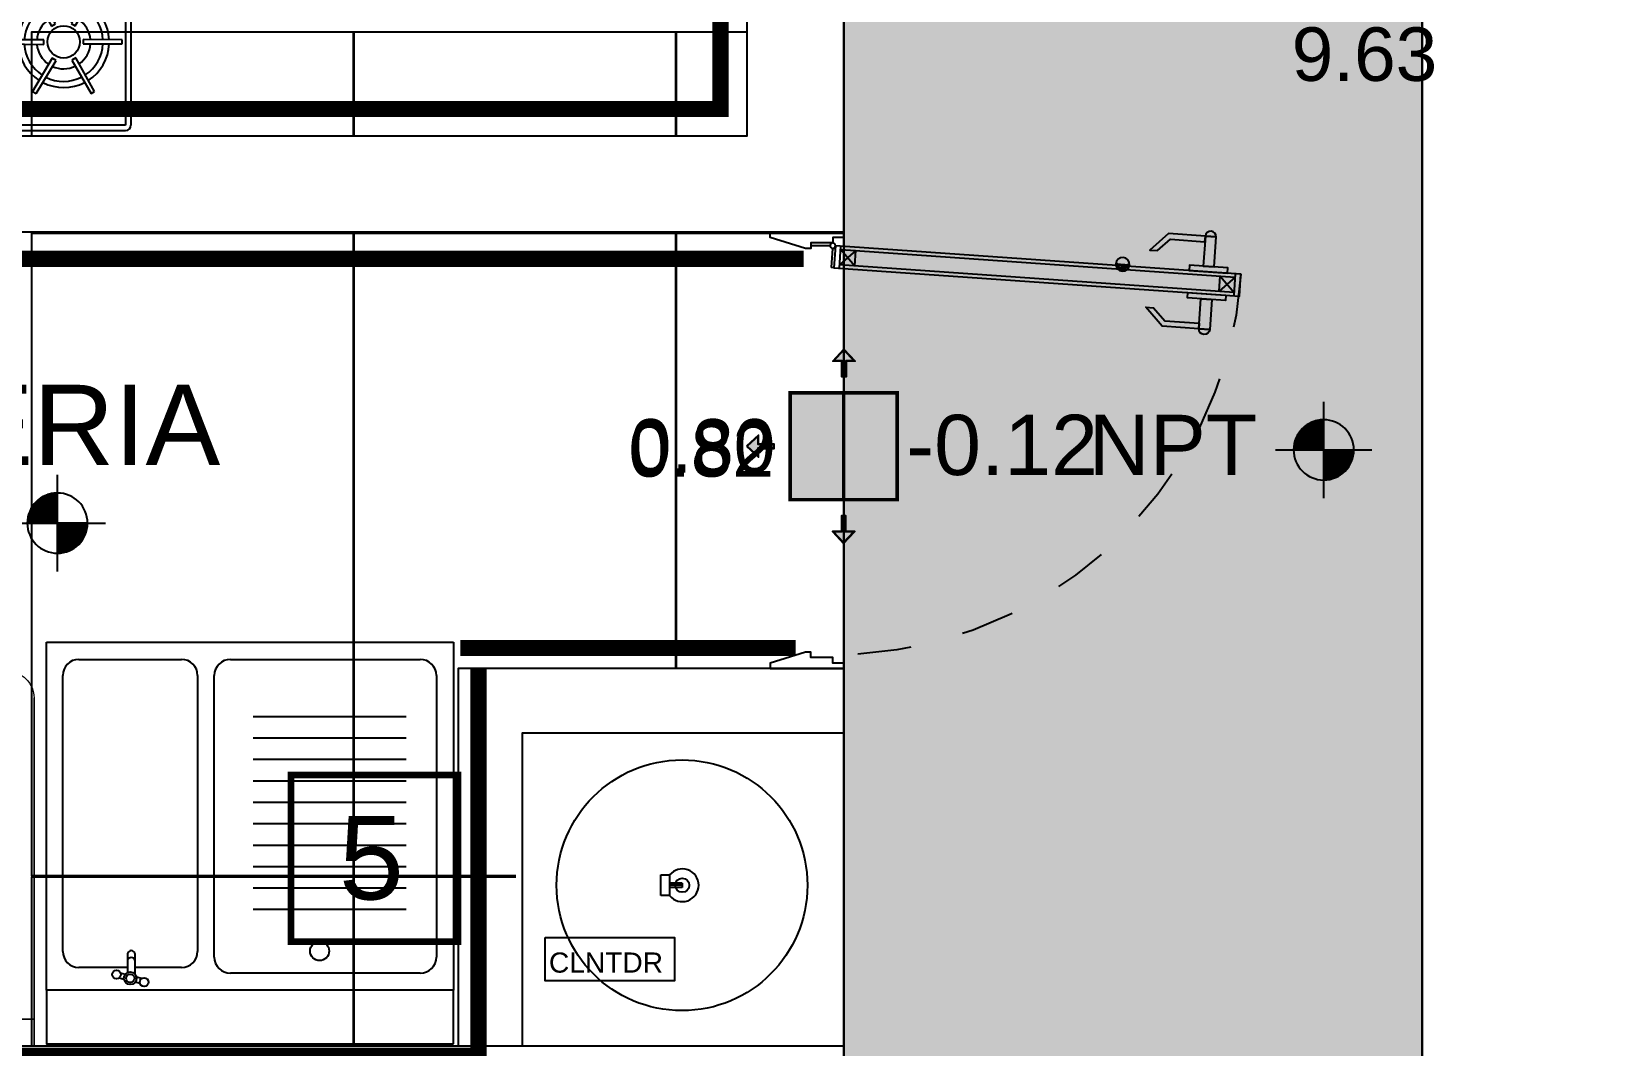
# Model space of a CAD drawing. Header units: metres. Extents: x 231 to 394, y -324 to -29.
# Drawn here: x 279.676 to 282.594, y -66.144 to -64.247 of the extents above; entities that cross this region are included whole.
import ezdxf
from ezdxf.enums import TextEntityAlignment as Align

# ---------------------------------------------------------------- set-up
doc = ezdxf.new("R2010")
doc.units = ezdxf.units.M
doc.header["$PDMODE"] = 35
doc.linetypes.add('ACAD_ISO07W100', pattern=[3, 0, -3])
doc.linetypes.add('AR-01-REC$0$DASHDOT2', pattern=[12.7, 6.35, -3.175, 0, -3.175])
for name, color, linetype in [('A-ACABADOS PISOS', 1, 'Continuous'), ('A-CAMBIO DE ACABADO', 1, 'Continuous'), ('A-DESPIECE', 5, 'Continuous'), ('A-DIM-VANOS', 8, 'Continuous'), ('A-ESCALON', 1, 'Continuous'), ('A-EXTERIOR', 8, 'Continuous'), ('A-MUR-CALIDAD', 8, 'Continuous'), ('A-PISO', 30, 'Continuous'), ('A-ZOCLO', 30, 'Continuous'), ('AR-01-REC$0$A-DIM-VANOS', 8, 'Continuous'), ('AR-01-REC$0$A-ESCALON', 8, 'Continuous'), ('AR-01-REC$0$A-EXTERIOR', 8, 'Continuous'), ('AR-01-REC$0$A-MUEBLES FIJOS', 8, 'Continuous'), ('AR-01-REC$0$A-MUROS', 8, 'Continuous'), ('AR-01-REC$0$A-PUERTAS', 8, 'Continuous'), ('AR-01-REC$0$A-TEXTOS', 8, 'Continuous'), ('AR-01-REC$0$Ar-Area', 8, 'Continuous'), ('AR-01-REC$0$Ar-Niveles', 8, 'Continuous'), ('AR-01-REC$0$Ar-Texto', 8, 'Continuous')]:
    doc.layers.add(name, color=color, linetype=linetype)
doc.layers.add('AR-01-REC$0$A-MUEBLES', color=8, linetype='Continuous', lineweight=0)
doc.styles.add('Anot_Arial', font='arial.ttf')
doc.styles.add('AR-01-REC$0$Anot_Arial', font='arial.ttf')
doc.styles.add('AR-01-REC$0$Standard', font='arial.ttf')
doc.styles.get("Standard").update_dxf_attribs({"font": 'arial.ttf'})
doc.dimstyles.new('AR-01-REC$0$VANOS', dxfattribs={"dimtxt": 0.1, "dimasz": 0.05, "dimexe": 0, "dimexo": 0, "dimgap": 0.03, "dimtad": 0, "dimtih": 1, "dimtoh": 1, "dimzin": 0, "dimdsep": 46, "dimtxsty": 'AR-01-REC$0$Standard', "dimblk": 'AR-01-REC$0$_Dot', "dimcen": 0.09, "dimse1": 1, "dimse2": 1, "dimsd1": 1, "dimsd2": 1, "dimclrd": 256, "dimclre": 256, "dimclrt": 256, "dimazin": 0, "dimtfac": 1, "dimtix": 1, "dimtofl": 0, "dimtmove": 2, "dimatfit": 3, "dimldrblk": 'AR-01-REC$0$COTA', "dimfxl": 0, "dimtolj": 1, "dimtzin": 0, "dimlwd": 18, "dimarcsym": 0})
doc.dimstyles.new('VANOS', dxfattribs={"dimtxt": 0.1, "dimasz": 0.05, "dimexe": 0, "dimexo": 0, "dimgap": 0.03, "dimtad": 0, "dimtih": 1, "dimtoh": 1, "dimzin": 0, "dimdsep": 46, "dimtxsty": 'Standard', "dimblk": 'DOT', "dimcen": 0.09, "dimse1": 1, "dimse2": 1, "dimsd1": 1, "dimsd2": 1, "dimclrd": 256, "dimclre": 256, "dimclrt": 256, "dimazin": 0, "dimtfac": 1, "dimtix": 1, "dimtofl": 0, "dimtmove": 2, "dimatfit": 3, "dimldrblk": 'COTA', "dimfxl": 0, "dimtolj": 1, "dimtzin": 0, "dimlwd": 18, "dimarcsym": 0})
pattern_1 = [(0, (-2.923953, -1.1144057), (0, 0.0025), [])]

# ---------------------------------------------------------------- blocks, each defined once
blk = doc.blocks.new('AR-01-REC$0$Estufa80-03')
for p, q in [((-0.39, 0), (0.39, 0)), ((-0.4, -0.565), (-0.4, -0.01)), ((-0.39, -0.01), (0.39, -0.01)), ((-0.39, -0.565), (-0.39, -0.01)), ((-0.1267, -0.0209), (0.1254, -0.0209)), ((0.39, -0.01), (0.39, -0.565)), ((0.4, -0.01), (0.4, -0.565)), ((-0.1367, -0.5404), (-0.1367, -0.0309)), ((-0.1167, -0.0409), (0.1154, -0.0409)), ((-0.1167, -0.5304), (-0.1167, -0.0409)), ((-0.1067, -0.0509), (0.1054, -0.0509)), ((-0.1067, -0.5204), (-0.1067, -0.0509)), ((0.1054, -0.0509), (0.1054, -0.5204)), ((0.1154, -0.0409), (0.1154, -0.5304)), ((0.1354, -0.0309), (0.1354, -0.5404)), ((-0.3307, -0.07), (-0.3244, -0.0663)), ((-0.2946, -0.1327), (-0.3307, -0.07)), ((-0.3244, -0.0663), (-0.2871, -0.1284)), ((-0.2577, -0.129), (-0.2216, -0.0663)), ((-0.2152, -0.07), (-0.2503, -0.1333)), ((-0.2216, -0.0663), (-0.2152, -0.07)), ((0.2228, -0.0663), (0.2164, -0.07)), ((0.2164, -0.07), (0.2516, -0.1333)), ((0.259, -0.129), (0.2228, -0.0663)), ((0.3256, -0.0663), (0.2884, -0.1284)), ((0.2958, -0.1327), (0.332, -0.07)), ((0.332, -0.07), (0.3256, -0.0663)), ((-0.2871, -0.1284), (-0.2946, -0.1327)), ((-0.2503, -0.1333), (-0.2577, -0.129)), ((0.2516, -0.1333), (0.259, -0.129)), ((0.2884, -0.1284), (0.2958, -0.1327)), ((-0.3821, -0.159), (-0.3098, -0.1578)), ((-0.3821, -0.1664), (-0.3821, -0.159)), ((-0.3098, -0.1664), (-0.3821, -0.1664)), ((-0.3098, -0.1578), (-0.3098, -0.1664)), ((-0.2362, -0.1676), (-0.2362, -0.159)), ((-0.2362, -0.159), (-0.1638, -0.159)), ((-0.1638, -0.1664), (-0.2362, -0.1676)), ((-0.1638, -0.1591), (-0.1638, -0.1665)), ((0.165, -0.1589), (0.165, -0.1663)), ((0.2374, -0.159), (0.165, -0.159)), ((0.165, -0.1664), (0.2374, -0.1676)), ((0.2374, -0.1676), (0.2374, -0.159)), ((0.311, -0.1578), (0.311, -0.1664)), ((0.3834, -0.159), (0.311, -0.1578)), ((0.311, -0.1664), (0.3834, -0.1664)), ((0.3834, -0.1664), (0.3834, -0.159)), ((-0.3307, -0.2554), (-0.2956, -0.1921)), ((-0.2882, -0.1964), (-0.3244, -0.2591)), ((-0.2956, -0.1921), (-0.2882, -0.1964)), ((-0.2588, -0.197), (-0.2514, -0.1927)), ((-0.2216, -0.2591), (-0.2588, -0.197)), ((-0.2514, -0.1927), (-0.2152, -0.2554)), ((0.2526, -0.1927), (0.2164, -0.2554)), ((0.2228, -0.2591), (0.2601, -0.197)), ((0.2601, -0.197), (0.2526, -0.1927)), ((0.2969, -0.1921), (0.2894, -0.1964)), ((0.2894, -0.1964), (0.3256, -0.2591)), ((0.332, -0.2554), (0.2969, -0.1921)), ((-0.3244, -0.2591), (-0.3307, -0.2554)), ((-0.2152, -0.2554), (-0.2216, -0.2591)), ((0.2164, -0.2554), (0.2228, -0.2591)), ((0.3256, -0.2591), (0.332, -0.2554)), ((-0.3307, -0.317), (-0.3244, -0.3133)), ((-0.2946, -0.3797), (-0.3307, -0.317)), ((-0.3244, -0.3133), (-0.2871, -0.3754)), ((-0.2577, -0.376), (-0.2216, -0.3133)), ((-0.2152, -0.317), (-0.2503, -0.3803)), ((-0.2216, -0.3133), (-0.2152, -0.317)), ((0.2228, -0.3133), (0.2164, -0.317)), ((0.2164, -0.317), (0.2516, -0.3803)), ((0.259, -0.376), (0.2228, -0.3133)), ((0.3256, -0.3133), (0.2884, -0.3754)), ((0.2958, -0.3797), (0.332, -0.317)), ((0.332, -0.317), (0.3256, -0.3133)), ((-0.2871, -0.3754), (-0.2946, -0.3797)), ((-0.2503, -0.3803), (-0.2577, -0.376)), ((0.2516, -0.3803), (0.259, -0.376)), ((0.2884, -0.3754), (0.2958, -0.3797)), ((-0.3821, -0.406), (-0.3098, -0.4048)), ((-0.3821, -0.4134), (-0.3821, -0.406)), ((-0.3098, -0.4048), (-0.3098, -0.4134)), ((-0.2362, -0.406), (-0.1638, -0.406)), ((-0.2362, -0.4146), (-0.2362, -0.406)), ((-0.1638, -0.4061), (-0.1638, -0.4134)), ((0.2374, -0.406), (0.165, -0.406)), ((0.165, -0.4061), (0.165, -0.4135)), ((0.2374, -0.4146), (0.2374, -0.406)), ((0.3834, -0.406), (0.311, -0.4048)), ((0.311, -0.4048), (0.311, -0.4134)), ((0.3834, -0.4134), (0.3834, -0.406)), ((-0.3098, -0.4134), (-0.3821, -0.4134)), ((-0.1638, -0.4134), (-0.2362, -0.4146)), ((0.165, -0.4134), (0.2374, -0.4146)), ((0.311, -0.4134), (0.3834, -0.4134)), ((-0.3307, -0.5024), (-0.2956, -0.4391)), ((-0.2882, -0.4434), (-0.3244, -0.5061)), ((-0.2956, -0.4391), (-0.2882, -0.4434)), ((-0.2588, -0.444), (-0.2514, -0.4398)), ((-0.2216, -0.5061), (-0.2588, -0.444)), ((-0.2514, -0.4398), (-0.2152, -0.5024)), ((0.2526, -0.4398), (0.2164, -0.5024)), ((0.2228, -0.5061), (0.2601, -0.444)), ((0.2601, -0.444), (0.2526, -0.4398)), ((0.2969, -0.4391), (0.2894, -0.4434)), ((0.2894, -0.4434), (0.3256, -0.5061)), ((0.332, -0.5024), (0.2969, -0.4391)), ((-0.3244, -0.5061), (-0.3307, -0.5024)), ((-0.2152, -0.5024), (-0.2216, -0.5061)), ((0.1054, -0.5204), (-0.1067, -0.5204)), ((0.2164, -0.5024), (0.2228, -0.5061)), ((0.3256, -0.5061), (0.332, -0.5024)), ((0.1254, -0.5504), (-0.1267, -0.5504)), ((0.1154, -0.5304), (-0.1167, -0.5304)), ((0.39, -0.565), (-0.39, -0.565)), ((-0.39, -0.575), (0.39, -0.575))]:
    blk.add_line(p, q)
for centre in [(-0.273, -0.1625), (0.2743, -0.1625), (-0.273, -0.4095), (0.2743, -0.4095)]:
    blk.add_circle(centre, 0.0302)
for centre, radius, start, end in [((-0.39, -0.01), 0.01, 90, 180), ((0.39, -0.01), 0.01, 0, 90), ((-0.1267, -0.0309), 0.01, 90, 180), ((0.1254, -0.0309), 0.01, 0, 90), ((-0.2732, -0.1628), 0.085, 62.3726, 117.0721), ((0.2744, -0.1628), 0.085, 62.9279, 117.6274), ((-0.2732, -0.1628), 0.085, 122.3114, 177.1831), ((-0.273, -0.1627), 0.0736, 122.866, 176.6625), ((-0.273, -0.1627), 0.0736, 62.866, 116.6625), ((-0.273, -0.1625), 0.0503, 63.9941, 114.7063), ((-0.273, -0.1627), 0.0736, 2.866, 56.6625), ((-0.2732, -0.1628), 0.085, 2.5423, 57.1306), ((0.2744, -0.1628), 0.085, 122.8694, 177.4577), ((0.2742, -0.1627), 0.0736, 123.3375, 177.134), ((0.2742, -0.1627), 0.0736, 63.3375, 117.134), ((0.2743, -0.1625), 0.0503, 65.2937, 116.0059), ((0.2742, -0.1627), 0.0736, 3.3375, 57.134), ((0.2744, -0.1628), 0.085, 2.8169, 57.6886), ((-0.273, -0.1625), 0.0503, 124.2309, 174.903), ((-0.273, -0.1625), 0.0503, 3.956, 54.467), ((0.2743, -0.1625), 0.0503, 125.533, 176.044), ((0.2743, -0.1625), 0.0503, 5.097, 55.7691), ((-0.2732, -0.1628), 0.085, 182.42, 237.3525), ((-0.273, -0.1627), 0.0736, 182.866, 236.6625), ((-0.273, -0.1625), 0.0503, 184.4298, 234.8605), ((-0.273, -0.1625), 0.0503, 304.1548, 354.4245), ((-0.273, -0.1627), 0.0736, 302.866, 356.6625), ((-0.2732, -0.1628), 0.085, 302.6509, 357.3), ((0.2744, -0.1628), 0.085, 182.7, 237.3491), ((0.2742, -0.1627), 0.0736, 183.3375, 237.134), ((0.2743, -0.1625), 0.0503, 185.5755, 235.8452), ((0.2743, -0.1625), 0.0503, 305.1395, 355.5702), ((0.2742, -0.1627), 0.0736, 303.3375, 357.134), ((0.2744, -0.1628), 0.085, 302.6475, 357.58), ((-0.273, -0.1627), 0.0736, 242.866, 296.6625), ((-0.273, -0.1625), 0.0503, 244.3917, 294.6213), ((0.2742, -0.1627), 0.0736, 243.3375, 297.134), ((0.2743, -0.1625), 0.0503, 245.3787, 295.6083), ((-0.2732, -0.1628), 0.085, 242.5897, 297.4109), ((0.2744, -0.1628), 0.085, 242.5891, 297.4103), ((-0.2732, -0.4098), 0.085, 122.3114, 177.1831), ((-0.273, -0.4097), 0.0736, 122.866, 176.6625), ((-0.2732, -0.4098), 0.085, 62.3726, 117.0721), ((-0.273, -0.4097), 0.0736, 62.866, 116.6625), ((-0.273, -0.4097), 0.0736, 2.866, 56.6625), ((-0.2732, -0.4098), 0.085, 2.5423, 57.1306), ((0.2744, -0.4098), 0.085, 122.8694, 177.4577), ((0.2742, -0.4097), 0.0736, 123.3375, 177.134), ((0.2744, -0.4098), 0.085, 62.9279, 117.6274), ((0.2742, -0.4097), 0.0736, 63.3375, 117.134), ((0.2742, -0.4097), 0.0736, 3.3375, 57.134), ((0.2744, -0.4098), 0.085, 2.8169, 57.6886), ((-0.273, -0.4095), 0.0503, 124.2309, 174.903), ((-0.273, -0.4095), 0.0503, 63.9941, 114.7063), ((-0.273, -0.4095), 0.0503, 3.956, 54.467), ((0.2743, -0.4095), 0.0503, 125.533, 176.044), ((0.2743, -0.4095), 0.0503, 65.2937, 116.0059), ((0.2743, -0.4095), 0.0503, 5.097, 55.7691), ((-0.2732, -0.4098), 0.085, 182.42, 237.3525), ((-0.273, -0.4097), 0.0736, 182.866, 236.6625), ((-0.273, -0.4095), 0.0503, 184.4298, 234.8605), ((-0.273, -0.4095), 0.0503, 304.1548, 354.4245), ((-0.273, -0.4097), 0.0736, 302.866, 356.6625), ((-0.2732, -0.4098), 0.085, 302.6509, 357.3), ((0.2744, -0.4098), 0.085, 182.7, 237.3491), ((0.2742, -0.4097), 0.0736, 183.3375, 237.134), ((0.2743, -0.4095), 0.0503, 185.5755, 235.8452), ((0.2743, -0.4095), 0.0503, 305.1395, 355.5702), ((0.2742, -0.4097), 0.0736, 303.3375, 357.134), ((0.2744, -0.4098), 0.085, 302.6475, 357.58), ((-0.273, -0.4095), 0.0503, 244.3917, 294.6213), ((0.2743, -0.4095), 0.0503, 245.3787, 295.6083), ((-0.2732, -0.4098), 0.085, 242.5897, 297.4109), ((-0.273, -0.4097), 0.0736, 242.866, 296.6625), ((0.2744, -0.4098), 0.085, 242.5891, 297.4103), ((0.2742, -0.4097), 0.0736, 243.3375, 297.134), ((-0.1267, -0.5404), 0.01, 180, 270), ((0.1254, -0.5404), 0.01, 270, 0), ((-0.39, -0.565), 0.01, 180, 270), ((0.39, -0.565), 0.01, 270, 0)]:
    blk.add_arc(centre, radius, start, end)
blk = doc.blocks.new('*U28')
at = {"layer": 'AR-01-REC$0$Ar-Niveles'}
h = blk.add_hatch(dxfattribs=at)
h.set_pattern_fill('_USER', color=256, scale=0.0025, style=0, pattern_type=0)
h.set_pattern_definition(pattern_1)
h.paths.add_polyline_path([(-2.549, -0.364), (-2.549, -0.739), (-2.174, -0.739, 0.414214)])
h = blk.add_hatch(dxfattribs=at)
h.set_pattern_fill('_USER', color=256, scale=0.0025, style=0, pattern_type=0)
h.set_pattern_definition(pattern_1)
h.paths.add_polyline_path([(-2.549, -0.364), (-2.549, -0.739), (-2.174, -0.739, 0.414214)])
h = blk.add_hatch(dxfattribs=at)
h.set_pattern_fill('_USER', color=256, scale=0.0025, style=0, pattern_type=0)
h.set_pattern_definition([(0, (-2.923953, -1.1144057), (0, 0.0025), [])])
h.paths.add_polyline_path([(-2.549, -0.739), (-2.924, -0.739, 0.414214), (-2.549, -1.114)])
for p, q in [((-2.549, -1.339), (-2.549, -0.139)), ((-1.949, -0.739), (-3.149, -0.739))]:
    blk.add_line(p, q, dxfattribs=at)
blk.add_circle((-2.549, -0.739), 0.375, dxfattribs=at)
at = {"layer": 'AR-01-REC$0$Ar-Area', "style": 'AR-01-REC$0$Anot_Arial', "flags": 1}
blk.add_attdef('ESP_AREA', text='', height=0.75, dxfattribs=at).set_placement((0, -2.5), align=Align.BOTTOM_CENTER)
at = {"layer": 'AR-01-REC$0$Ar-Niveles', "style": 'AR-01-REC$0$Anot_Arial'}
for tag, p in [('NIV_TIPO', (-1.78, -1.052)), ('VAL_NIV', (0.283, -1.052))]:
    blk.add_attdef(tag, p, '', height=0.75, dxfattribs=at)
at = {"layer": 'AR-01-REC$0$Ar-Texto', "style": 'AR-01-REC$0$Anot_Arial'}
for tag, p in [('ID_ESP01', (0, 1.5)), ('ID_ESP02', (0, 0))]:
    blk.add_attdef(tag, text='', height=1, dxfattribs=at).set_placement(p, align=Align.BOTTOM_CENTER)
blk = doc.blocks.new('AR-01-REC$0$AR-01 (Planta Baja)$0$A$C032A3133')
for p, q in [((-0.0049, 0), (-0.0049, -0.0277)), ((0.0049, 0), (0.0049, -0.0277)), ((-0.0226, -0.0277), (0.0226, -0.0277)), ((-0.0226, -0.0471), (-0.0226, -0.0277)), ((0, -0.0006), (0, -0.0277)), ((0.0226, -0.0277), (0.0226, -0.0471)), ((0.0226, -0.0471), (-0.0226, -0.0471))]:
    blk.add_line(p, q)
for centre, radius in [((0, -0.0006), 0.2731), ((0, 0), 0.0153)]:
    blk.add_circle(centre, radius)
for centre, radius, start, end in [((0, 0), 0.0357, 309.2171, 230.7829), ((0, 0.0184), 0.019, 255.2284, 284.7716)]:
    blk.add_arc(centre, radius, start, end)
blk = doc.blocks.new('AR-01-REC$0$LAVADORA')
for points in [[(-0.2636, 0.3049), (0.3864, 0.3049)], [(-0.2636, -0.3951), (-0.2636, 0.3049)], [(-0.2136, -0.3951), (-0.2136, 0.3049)], [(0.4364, -0.3451), (0.4364, 0.2549)], [(0.2758, 0.2229), (-0.0588, 0.2229)], [(-0.0588, 0.2229), (0.2758, 0.2229)], [(-0.1257, 0.156), (-0.1257, -0.2456)], [(-0.1257, -0.2456), (-0.1257, 0.156)], [(0.3427, -0.2456), (0.3427, 0.156)], [(0.3427, -0.2456), (0.3427, 0.156)], [(0.249, -0.0046), (0.2758, -0.0046)], [(0.249, -0.0849), (0.249, -0.0046)], [(0.2758, -0.0849), (0.2758, -0.0046)], [(0.249, -0.0448), (0.249, -0.0448)], [(0.2758, -0.0448), (0.2758, -0.0448)], [(0.249, -0.0849), (0.2758, -0.0849)], [(-0.0588, -0.3125), (0.2758, -0.3125)], [(-0.0588, -0.3125), (0.2758, -0.3125)], [(-0.2636, -0.3951), (0.3864, -0.3951)]]:
    blk.add_lwpolyline(points)
for points in [[(-0.2636, -0.3951), (-0.2636, 0.3049), (-0.2136, 0.3049), (-0.2136, -0.3951)], [(0.249, -0.0046), (0.249, -0.0849), (0.2758, -0.0849), (0.2758, -0.0046)], [(0.249, -0.0046), (0.249, -0.0849), (0.2758, -0.0849), (0.2758, -0.0046)], [(0.249, -0.0849), (0.249, -0.0046), (0.2758, -0.0046), (0.2758, -0.0849)]]:
    blk.add_lwpolyline(points, close=True)
for points in [[(-0.2136, -0.3951), (-0.2136, 0.3049), (0.3864, 0.3049, -0.414214), (0.4364, 0.2549), (0.4364, -0.3451, -0.414214), (0.3864, -0.3951)], [(-0.0588, -0.3125, -0.414214), (-0.1257, -0.2456), (-0.1257, 0.156, -0.414214), (-0.0588, 0.2229), (0.2758, 0.2229, -0.414214), (0.3427, 0.156), (0.3427, -0.2456, -0.414214), (0.2758, -0.3125)]]:
    blk.add_lwpolyline(points, format="xyb", close=True)
for points in [[(0.3864, 0.3049, -0.414214), (0.4364, 0.2549, -0.414214)], [(-0.1257, 0.156, -0.414214), (-0.0588, 0.2229, -0.414214)], [(-0.1257, 0.156, -0.414214), (-0.0588, 0.2229, -0.414214)], [(0.2758, 0.2229, -0.414214), (0.3427, 0.156, -0.414214)], [(0.2758, 0.2229, -0.414214), (0.3427, 0.156, -0.414214)], [(-0.0588, -0.3125, -0.414214), (-0.1257, -0.2456, -0.414214)], [(-0.0588, -0.3125, -0.414214), (-0.1257, -0.2456, -0.414214)], [(0.3427, -0.2456, -0.414214), (0.2758, -0.3125, -0.414214)], [(0.3427, -0.2456, -0.414214), (0.2758, -0.3125, -0.414214)], [(0.4364, -0.3451, -0.414214), (0.3864, -0.3951, -0.414214)]]:
    blk.add_lwpolyline(points, format="xyb")
blk = doc.blocks.new('*D84')
at = {"layer": 'Defpoints', "color": 0, "transparency": 16777216}
for p in [(280.9299, -64.6223), (281.0585, -64.6223), (281.0735, -65.4223)]:
    blk.add_point(p, dxfattribs=at)
at = {"layer": 'AR-01-REC$0$A-DIM-VANOS', "transparency": 16777216, "insert": (280.9299, -65.0223), "char_height": 0.1, "attachment_point": 5, "style": 'AR-01-REC$0$Standard'}
blk.add_mtext('\\A1;0.80', dxfattribs=at)
blk = doc.blocks.new('AR-01-REC$0$_Dot')
at = {"color": 0, "linetype": 'ByBlock', "lineweight": -2}
blk.add_line((-0.5, 0), (-1, 0), dxfattribs=at)
at = {"color": 0, "linetype": 'ByBlock', "const_width": 0.5}
blk.add_lwpolyline([(-0.25, 0, 1), (0.25, 0, 1)], format="xyb", close=True, dxfattribs=at)
blk = doc.blocks.new('AR-01-REC$0$COTA')
blk.add_line((-2.926, 0), (0, 0))
blk.add_lwpolyline([(-1.414, 0), (-1.414, -0.354), (0, -0.354), (0, 0)], close=True)
blk.add_solid([(-1.414, 0), (-1.414, -0.354), (0, 0), (0, -0.354)])
blk = doc.blocks.new('*D90')
at = {"layer": 'Defpoints', "color": 0, "linetype": 'Continuous', "transparency": 16777216}
for p in [(277.3498, -64.2907), (277.3498, -64.4423), (286.9819, -64.4423)]:
    blk.add_point(p, dxfattribs=at)
at = {"layer": 'AR-01-REC$0$A-DIM-VANOS', "linetype": 'Continuous', "transparency": 16777216, "insert": (282.1659, -64.2907), "char_height": 0.1, "attachment_point": 5, "style": 'AR-01-REC$0$Standard'}
blk.add_mtext('\\A1;9.63', dxfattribs=at)
blk = doc.blocks.new('A$C7F1E1069')
h = blk.add_hatch(color=1)
h.dxf.hatch_style = 1
h.paths.add_polyline_path([(-0.225, 0), (-0.225, 0.225), (0.225, 0.225), (0.225, 0)])
at = {"color": 1, "const_width": 0.015}
for points in [[(-0.225, 0), (-0.225, 0.225), (0.225, 0.225), (0.225, 0)], [(0.225, -0.225), (0.225, 0), (-0.225, 0), (-0.225, -0.225)]]:
    blk.add_lwpolyline(points, close=True, dxfattribs=at)
blk = doc.blocks.new('r')
h = blk.add_hatch(color=5)
h.dxf.hatch_style = 1
h.paths.add_polyline_path([(1655.762, 468.449), (1655.668, 468.348), (1655.746, 468.348), (1655.746, 468.2), (1655.778, 468.2), (1655.778, 468.348), (1655.856, 468.348)])
at = {"color": 5}
for points in [[(1655.762, 468.456), (1655.658, 468.343), (1655.742, 468.343), (1655.742, 468.196), (1655.782, 468.196), (1655.782, 468.343), (1655.866, 468.343)], [(1655.762, 468.449), (1655.668, 468.348), (1655.746, 468.348), (1655.746, 468.2), (1655.778, 468.2), (1655.778, 468.348), (1655.856, 468.348)]]:
    blk.add_lwpolyline(points, close=True, dxfattribs=at)
blk = doc.blocks.new('CAMBIO DE PISO')
at = {"layer": 'A-CAMBIO DE ACABADO', "xscale": 0.7388581055550709, "yscale": 0.7388581055550709, "zscale": 0.7388581055550709}
blk.add_blockref('A$C7F1E1069', (183.6012, 19.2264), dxfattribs=at)
at = {"layer": 'A-DESPIECE', "xscale": -0.3310084312886717, "yscale": 0.3310084312886717, "zscale": 0.3310084312886717}
blk.add_blockref('r', (731.6723, -135.5343), dxfattribs=at)
at = {"layer": 'A-DESPIECE', "yscale": 0.3310084312886717, "zscale": 0.3310084312886717}
for p, xscale, rotation in [((338.3619, -528.8457), 0.3310084312886717, 90), ((28.8405, -528.8447), -0.3310084312886717, 270)]:
    blk.add_blockref('r', p, dxfattribs=dict(at, xscale=xscale, rotation=rotation))
blk = doc.blocks.new('AR-01-REC$0$Lavadero con tina en planta')
for p, q in [((0, 0.38), (0.65, 0.38)), ((0, -0.38), (0, 0.38)), ((0.65, 0.38), (0.65, -0.38)), ((0.0727, 0.3495), (0.588, 0.3495)), ((0.0427, 0.2284), (0.0427, 0.3195)), ((0.618, 0.3195), (0.618, 0.1278)), ((0.023, 0.2444), (0.0206, 0.2353)), ((0.0324, 0.2419), (0.0299, 0.2328)), ((0.0124, 0.2053), (0.0149, 0.2145)), ((0.0218, 0.2028), (0.0242, 0.2119)), ((0.0302, 0.2147), (0.0689, 0.2147)), ((0.0333, 0.2284), (0.0689, 0.2284)), ((0.0427, 0.1278), (0.0427, 0.2147)), ((0.588, 0.0978), (0.0727, 0.0978)), ((0.062, 0.0666), (0.588, 0.0666)), ((0.032, -0.318), (0.032, 0.0366)), ((0.618, 0.0366), (0.618, -0.318)), ((0.1513, -0.0058), (0.1513, -0.2918)), ((0.1913, -0.0058), (0.1913, -0.2918)), ((0.2313, -0.0058), (0.2313, -0.2918)), ((0.2713, -0.0058), (0.2713, -0.2918)), ((0.3113, -0.0058), (0.3113, -0.2918)), ((0.3513, -0.0058), (0.3513, -0.2918)), ((0.3913, -0.0058), (0.3913, -0.2918)), ((0.4313, -0.0058), (0.4313, -0.2918)), ((0.4713, -0.0058), (0.4713, -0.2918)), ((0.5113, -0.0058), (0.5113, -0.2918)), ((0.588, -0.348), (0.062, -0.348)), ((0.65, -0.38), (0, -0.38))]:
    blk.add_line(p, q)
blk.add_lwpolyline([(-0.1, -0.38), (0, -0.38), (0, 0.38), (-0.1, 0.38)], close=True)
for centre, radius in [((0.0224, 0.2236), 0.0118), ((0.0294, 0.2494), 0.0081), ((0.0154, 0.1978), 0.0081), ((0.0224, 0.2236), 0.0078), ((0.0733, -0.13), 0.0178)]:
    blk.add_circle(centre, radius)
for centre, radius, start, end in [((0.0727, 0.3195), 0.03, 90, 180), ((0.588, 0.3195), 0.03, 0, 90), ((0.054, 0.2216), 0.00711, 286.0255, 73.9745), ((0.0669, 0.2216), 0.00711, 286.0255, 73.9745), ((0.0727, 0.1278), 0.03, 180, 270), ((0.588, 0.1278), 0.03, 270, 0), ((0.062, 0.0366), 0.03, 90, 180), ((0.588, 0.0366), 0.03, 0, 90), ((0.062, -0.318), 0.03, 180, 270), ((0.588, -0.318), 0.03, 270, 0)]:
    blk.add_arc(centre, radius, start, end)
blk = doc.blocks.new('*U111')
at = {"color": 0}
for p, q in [((-0.1165, 0.708), (-0.0766, 0.7108)), ((-0.1086, 0.6805), (-0.0807, 0.6825)), ((-0.0619, 0.0132), (-0.034, 0.0151)), ((-0.0659, -0.0152), (-0.026, -0.0124))]:
    blk.add_line(p, q, dxfattribs=at)
at = {"color": 8, "linetype": 'ByBlock'}
for p, q in [((-0.0648, 0.4966), (-0.0657, 0.5105)), ((-0.0615, 0.4949), (-0.0628, 0.5126))]:
    blk.add_line(p, q, dxfattribs=at)
at = {"color": 0}
blk.add_lwpolyline([(-0.0253, -0.0224), (-0.0253, -0.0224), (-0.0653, -0.0252), (-0.1172, 0.718), (-0.0773, 0.7208)], close=True, dxfattribs=at)
at = {"color": 8}
for points in [[(-0.1155, 0.6931), (-0.1255, 0.6924), (-0.1206, 0.6225), (-0.1106, 0.6232)], [(-0.0756, 0.6959), (-0.0656, 0.6966), (-0.0607, 0.6267), (-0.0707, 0.626)], [(-0.1237, 0.6674), (-0.1786, 0.6636), (-0.1772, 0.6437), (-0.1223, 0.6475)], [(-0.0639, 0.6716), (-0.009, 0.6755), (-0.0076, 0.6555), (-0.0625, 0.6517)], [(-0.1772, 0.6437), (-0.1725, 0.5763), (-0.1378, 0.5462), (-0.1388, 0.5603), (-0.1628, 0.5811), (-0.1672, 0.6443)], [(-0.0076, 0.6555), (-0.0029, 0.5882), (-0.033, 0.5535), (-0.034, 0.5676), (-0.0131, 0.5916), (-0.0176, 0.6548)]]:
    blk.add_lwpolyline(points, close=True, dxfattribs=at)
at = {"color": 0}
for points in [[(-0.1105, 0.7085), (-0.06, -0.0148)], [(-0.0807, 0.6825), (-0.1105, 0.7085)], [(-0.0826, 0.7104), (-0.1086, 0.6805)], [(-0.032, -0.0128), (-0.0826, 0.7104)], [(-0.032, -0.0128), (-0.0619, 0.0132)], [(-0.034, 0.0151), (-0.06, -0.0148)], [(-0.8, -0.0074), (-0.79, -0.0074), (-0.79, -0.0274), (-0.78, -0.0274), (-0.78, -0.0674), (-0.77, -0.0674), (-0.77, -0.0674), (-0.77, -0.0774), (-0.79, -0.1424), (-0.8, -0.1424), (-0.8, -0.0074)], [(-0.0653, -0.0252), (-0.0649, -0.0302)], [(-0.03, -0.0277), (-0.0649, -0.0302)], [(0, -0.0074), (-0.01, -0.0074), (-0.01, -0.0274), (-0.02, -0.0274), (-0.02, -0.0674), (-0.03, -0.0674), (-0.03, -0.0674), (-0.03, -0.0774), (-0.01, -0.1424), (0, -0.1424), (0, -0.0074)], [(-0.025, -0.0324), (-0.025, -0.0674)]]:
    blk.add_lwpolyline(points, dxfattribs=at)
at = {"color": 8}
for points in [[(-0.1772, 0.6437), (-0.1786, 0.6636, 1)], [(-0.0076, 0.6555), (-0.009, 0.6755, -1)]]:
    blk.add_lwpolyline(points, format="xyb", close=True, dxfattribs=at)
at = {"color": 8, "linetype": 'ByBlock'}
blk.add_lwpolyline([(-0.0599, 0.5164), (-0.0597, 0.5133, 1), (-0.0584, 0.4946), (-0.0582, 0.4915, -1)], format="xyb", close=True, dxfattribs=at)
at = {"color": 0}
blk.add_lwpolyline([(-0.0582, 0.4915), (-0.0599, 0.5164, -1)], format="xyb", close=True, dxfattribs=at)
at = {"color": 0, "linetype": 'ByBlock'}
blk.add_lwpolyline([(-0.0582, 0.4915), (-0.0599, 0.5164, -1)], format="xyb", close=True, dxfattribs=at)
at = {"color": 0}
blk.add_circle((-0.025, -0.0274), 0.005, dxfattribs=at)
at = {"color": 0, "linetype": 'ACAD_ISO07W100', "ltscale": 0.005}
blk.add_arc((-0.025, -0.0274), 0.75, 94, 182.4132, dxfattribs=at)
at = {"style": 'Anot_Arial', "flags": 1}
for tag, p in [('ESPACIO', (-0.5912, 0.5853)), ('TOPE', (-0.5912, 0.5124)), ('TIPO', (-0.5912, 0.4329)), ('NUMERO', (-0.5912, 0.3583)), ('MATERIAL', (-0.5912, 0.2753))]:
    blk.add_attdef(tag, p, '', height=0.0625, dxfattribs=at)
blk = doc.blocks.new('*D114')
at = {"layer": 'Defpoints', "color": 0, "transparency": 16777216}
for p in [(280.9274, -64.6223), (281.0559, -64.6223), (281.1935, -65.4373)]:
    blk.add_point(p, dxfattribs=at)
at = {"layer": 'A-DIM-VANOS', "transparency": 16777216, "insert": (280.9274, -65.0298), "char_height": 0.1, "attachment_point": 5}
blk.add_mtext('\\A1;0.82', dxfattribs=at)
blk = doc.blocks.new('_Dot')
at = {"color": 0, "linetype": 'ByBlock', "lineweight": -2}
blk.add_line((-0.5, 0), (-1, 0), dxfattribs=at)
at = {"color": 0, "linetype": 'ByBlock', "const_width": 0.5}
blk.add_lwpolyline([(-0.25, 0, 1), (0.25, 0, 1)], format="xyb", close=True, dxfattribs=at)
blk = doc.blocks.new('COTA')
blk.add_line((-2.926, 0), (0, 0))
blk.add_lwpolyline([(-1.414, 0), (-1.414, -0.354), (0, -0.354), (0, 0)], close=True)
blk.add_solid([(-1.414, 0), (-1.414, -0.354), (0, 0), (0, -0.354)])

msp = doc.modelspace()

# ---------------------------------------------------------------- hatches: boundary and pattern name
at = {"layer": 'A-EXTERIOR', "ltscale": 100, "transparency": 33554559}
h = msp.add_hatch(dxfattribs=at)
h.set_pattern_fill('AR-CONC', color=256, scale=0.0025)
h.set_pattern_definition([(50, (16.63057, 0), (0.45546167, -0.0398477), [0.047625, -0.523875]), (355, (16.63057, 0), (-0.08810855, 0.4776421), [0.0381, -0.41910146]), (100.45144, (16.66853, -0.0033), (0.3673531, 0.4377944), [0.040475, -0.4452256]), (46.1842, (16.63057, 0.127), (0.6776976, -0.1051058), [0.0714375, -0.7858125]), (96.63556, (16.68705, 0.11824), (0.5935103, 0.6185653), [0.0607126, -0.667839]), (351.18415, (16.6306, 0.127), (0.5935103, 0.6185653), [0.05715, -0.6286493]), (21, (16.69407, 0.09525), (0.379036, -0.255663), [0.047625, -0.523875]), (326, (16.69407, 0.09525), (0.1545051, 0.4604699), [0.0381, -0.4191]), (71.45144, (16.72566, 0.07394), (0.53354105, 0.2048069), [0.040475, -0.44522484]), (37.5, (16.63057, 0), (0.00772151, 0.2113876), [0, -0.41402, 0, -0.42545, 0, -0.4206875]), (7.5, (16.63057, 0), (0.16704916, 0.25045144), [0, -0.24257, 0, -0.404495, 0, -0.1603375]), (327.5, (16.48897, 0), (0.33897649, -0.01432186), [0, -0.15875, 0, -0.4953, 0, -0.657225]), (317.5, (16.42547, 0), (0.37032295, 0.06356623), [0, -0.206375, 0, -0.32893, 0, -0.466725])])
h.paths.add_polyline_path([(282.2735, -76.8723), (275.1735, -76.8723), (275.1735, -70.8723), (281.1935, -70.8723), (281.1935, -60.5523), (282.2735, -60.5523), (282.2735, -70.6923), (282.0935, -70.6923)])

# ---------------------------------------------------------------- linework, layer by layer
at = {"layer": 'A-ACABADOS PISOS', "const_width": 0.0125}
msp.add_lwpolyline([(280.4732, -65.9474), (280.1616, -65.9474), (280.1616, -65.6359), (280.4732, -65.6359)], close=True, dxfattribs=at)
at = {"layer": 'A-ESCALON'}
msp.add_lwpolyline([(281.1935, -65.4223), (281.1935, -64.6223)], dxfattribs=at)
at = {"layer": 'A-EXTERIOR', "transparency": 33554559}
msp.add_lwpolyline([(282.2735, -71.8223), (282.2735, -60.5523), (281.1935, -60.5523), (281.1935, -70.8723), (276.6535, -70.8723)], dxfattribs=at)
at = {"layer": 'A-MUR-CALIDAD', "color": 8}
msp.add_lwpolyline([(280.5935, -66.1423), (280.5935, -65.5573), (281.1935, -65.5573), (281.1935, -65.4373), (280.4735, -65.4373), (280.4735, -66.1423)], dxfattribs=at)
at = {"layer": 'A-PISO', "ltscale": 100}
msp.add_line((280.8815, -64.6243), (281.1935, -64.6243), dxfattribs=at)
msp.add_lwpolyline([(275.1735, -72.2723), (275.1735, -70.8723), (281.1935, -70.8723), (281.1935, -60.5523), (282.2735, -60.5523), (282.2735, -70.6923), (282.2735, -70.6923), (282.2735, -76.8723), (274.9935, -76.8722), (275.1735, -76.8722)], dxfattribs=at)
at = {"layer": 'A-PISO'}
for points in [[(279.6775, -64.4423), (279.6775, -64.2483), (280.2775, -64.2483), (280.2775, -64.4423)], [(280.2795, -64.4423), (280.2795, -64.2483), (280.8795, -64.2483), (280.8795, -64.4423)], [(280.8815, -64.4423), (280.8815, -64.2483), (281.0135, -64.2483)], [(280.2775, -64.6243), (280.2775, -65.8243), (279.6775, -65.8243), (279.6775, -64.6243), (280.2775, -64.6243)], [(280.581, -65.8243), (280.2795, -65.8243), (280.2795, -64.6243), (280.8795, -64.6243)], [(280.8795, -64.6243), (280.8795, -65.4373)], [(280.8815, -65.4373), (280.8815, -64.6243)], [(279.6775, -66.1423), (279.6775, -65.8263), (280.2775, -65.8263), (280.2775, -66.1423)], [(280.2795, -66.1423), (280.2795, -65.8263), (280.581, -65.8263)]]:
    msp.add_lwpolyline(points, dxfattribs=at)
at = {"layer": 'A-PISO', "color": 1, "linetype": 'AR-01-REC$0$DASHDOT2', "ltscale": 0.03, "const_width": 0.03}
msp.add_lwpolyline([(280.5116, -65.4373), (280.5116, -66.1601), (277.7045, -66.1601)], dxfattribs=at)
at = {"layer": 'A-PISO', "ltscale": 100}
msp.add_circle((268.4684, -66.1867), 37.5515, dxfattribs=at)
at = {"layer": 'A-ZOCLO', "const_width": 0.03}
for points in [[(278.4335, -64.4423), (278.4335, -64.3923), (280.9635, -64.3923), (280.9635, -64.3923), (280.9635, -60.7823), (280.0535, -60.7823)], [(278.4335, -64.4423), (278.4335, -64.6723), (281.1185, -64.6723)], [(281.1039, -65.399), (281.1039, -65.399), (280.4779, -65.399)]]:
    msp.add_lwpolyline(points, dxfattribs=at)
at = {"layer": 'AR-01-REC$0$A-ESCALON'}
msp.add_lwpolyline([(281.1935, -65.4223), (281.1935, -64.6223)], dxfattribs=at)
at = {"layer": 'AR-01-REC$0$A-EXTERIOR', "transparency": 33554559}
msp.add_lwpolyline([(282.2735, -70.6923), (282.2735, -57.0523)], dxfattribs=at)
at = {"layer": 'AR-01-REC$0$A-MUEBLES FIJOS'}
msp.add_lwpolyline([(280.6358, -65.9399), (280.8775, -65.9399), (280.8775, -66.0205), (280.6358, -66.0205)], close=True, dxfattribs=at)
at = {"layer": 'AR-01-REC$0$A-MUROS', "linetype": 'Continuous'}
for points in [[(281.0135, -63.8723), (281.1935, -63.8723), (281.1935, -64.6223), (278.4835, -64.6223), (278.4835, -64.4423), (281.0135, -64.4423)], [(281.1935, -66.1423), (277.6835, -66.1423), (277.6835, -64.4423), (276.4735, -64.4423), (276.4735, -64.6223), (277.5035, -64.6223), (277.5035, -66.9223), (277.6835, -66.9223), (277.6835, -66.3223), (281.1935, -66.3223)]]:
    msp.add_lwpolyline(points, close=True, dxfattribs=at)

# ---------------------------------------------------------------- block references
at = {"layer": 'A-ACABADOS PISOS', "xscale": -0.6, "yscale": 0.6, "zscale": 0.6, "rotation": 90}
msp.add_blockref('CAMBIO DE PISO', (292.7293, 45.1384), dxfattribs=at)
at = {"layer": 'AR-01-REC$0$A-MUEBLES', "rotation": 90.00000000000001}
msp.add_blockref('AR-01-REC$0$LAVADORA', (279.2866, -65.8787), dxfattribs=at)
at = {"layer": 'AR-01-REC$0$A-MUEBLES FIJOS'}
for name, p, rotation in [('AR-01-REC$0$Estufa80-03', (279.4627, -63.8576), 359.9999977467597), ('AR-01-REC$0$Lavadero con tina en planta', (280.0849, -66.0382), 90.00000000000001)]:
    msp.add_blockref(name, p, dxfattribs=dict(at, rotation=rotation))
at = {"layer": 'AR-01-REC$0$A-MUEBLES FIJOS', "xscale": 0.8571154196284358, "yscale": 0.8571154196284358, "zscale": 0.8571154196284358, "rotation": 269.9999999999999}
msp.add_blockref('AR-01-REC$0$AR-01 (Planta Baja)$0$A$C032A3133', (280.8921, -65.8421), dxfattribs=at)
at = {"layer": 'AR-01-REC$0$A-PUERTAS', "ltscale": 0.18, "xscale": -1.018750000000019, "yscale": 1.018750000000019, "zscale": 1.018750000000019, "rotation": 270}
msp.add_blockref('*U111', (281.201, -64.6223), dxfattribs=at)
at = {"layer": 'AR-01-REC$0$A-TEXTOS'}
ref = msp.add_blockref('*U28', (279.343, -65.055), dxfattribs=dict(at, xscale=-0.15, yscale=0.15, zscale=0.15))
ref.add_attrib('ID_ESP02', 'LAVANDERIA', dxfattribs={"layer": 'AR-01-REC$0$Ar-Texto', "height": 0.15, "rotation": 0, "style": 'AR-01-REC$0$Standard'}).set_placement((279.3658, -65.1025), align=Align.BOTTOM_CENTER)
ref.add_attrib('NIV_TIPO', 'NPT', (279.2868, -65.2128), dxfattribs={"layer": 'AR-01-REC$0$Ar-Niveles', "height": 0.1125, "style": 'AR-01-REC$0$Anot_Arial'})
ref.add_attrib('VAL_NIV', '%%p0.00', (278.91, -65.2128), dxfattribs={"layer": 'AR-01-REC$0$Ar-Niveles', "height": 0.1125, "style": 'AR-01-REC$0$Anot_Arial'})
ref = msp.add_blockref('*U28', (281.7074, -64.9182), dxfattribs=dict(at, xscale=-0.15, yscale=0.15, zscale=0.15))
ref.add_attrib('NIV_TIPO', 'NPT', (281.6512, -65.076), dxfattribs={"layer": 'AR-01-REC$0$Ar-Niveles', "height": 0.1125, "style": 'AR-01-REC$0$Anot_Arial'})
ref.add_attrib('VAL_NIV', '-0.12', (281.3101, -65.076), dxfattribs={"layer": 'AR-01-REC$0$Ar-Niveles', "height": 0.1125, "style": 'AR-01-REC$0$Anot_Arial'})

# ---------------------------------------------------------------- texts
at = {"layer": 'A-ACABADOS PISOS', "insert": (280.3721, -65.7128), "char_height": 0.1558, "attachment_point": 3}
msp.add_mtext_dynamic_manual_height_columns('5', width=0.142465, gutter_width=0.445, heights=[0], dxfattribs=at)
at = {"layer": 'AR-01-REC$0$A-MUEBLES FIJOS', "style": 'AR-01-REC$0$Standard'}
msp.add_text('CLNTDR', height=0.0376, dxfattribs=at).set_placement((280.6431, -66.0052))

# ---------------------------------------------------------------- dimensions: what is measured, and where the dimension line sits
at = {"layer": 'A-DIM-VANOS'}
dim = msp.add_linear_dim(base=(280.9273949016, -64.6222625072), p1=(281.193467257, -65.4372625072), p2=(281.055936007, -64.6222625072), angle=90, dimstyle='VANOS', dxfattribs=at)
dim.commit()
dim.dimension.update_dxf_attribs({"geometry": '*D114', "text_midpoint": (280.9273949016, -65.0297625072)})
at = {"layer": 'AR-01-REC$0$A-DIM-VANOS', "linetype": 'Continuous'}
dim = msp.add_linear_dim(base=(277.3498, -64.2907), p1=(286.9819, -64.4423), p2=(277.3498, -64.4423), angle=180, dimstyle='AR-01-REC$0$VANOS', dxfattribs=at)
dim.commit()
dim.dimension.update_dxf_attribs({"geometry": '*D90', "text_midpoint": (282.1659, -64.2907)})
at = {"layer": 'AR-01-REC$0$A-DIM-VANOS'}
dim = msp.add_linear_dim(base=(280.9299, -64.6223), p1=(281.0735, -65.4223), p2=(281.0585, -64.6223), angle=90, dimstyle='AR-01-REC$0$VANOS', dxfattribs=at)
dim.commit()
dim.dimension.update_dxf_attribs({"geometry": '*D84', "text_midpoint": (280.9299, -65.0223)})

doc.saveas('drawing.dxf')
